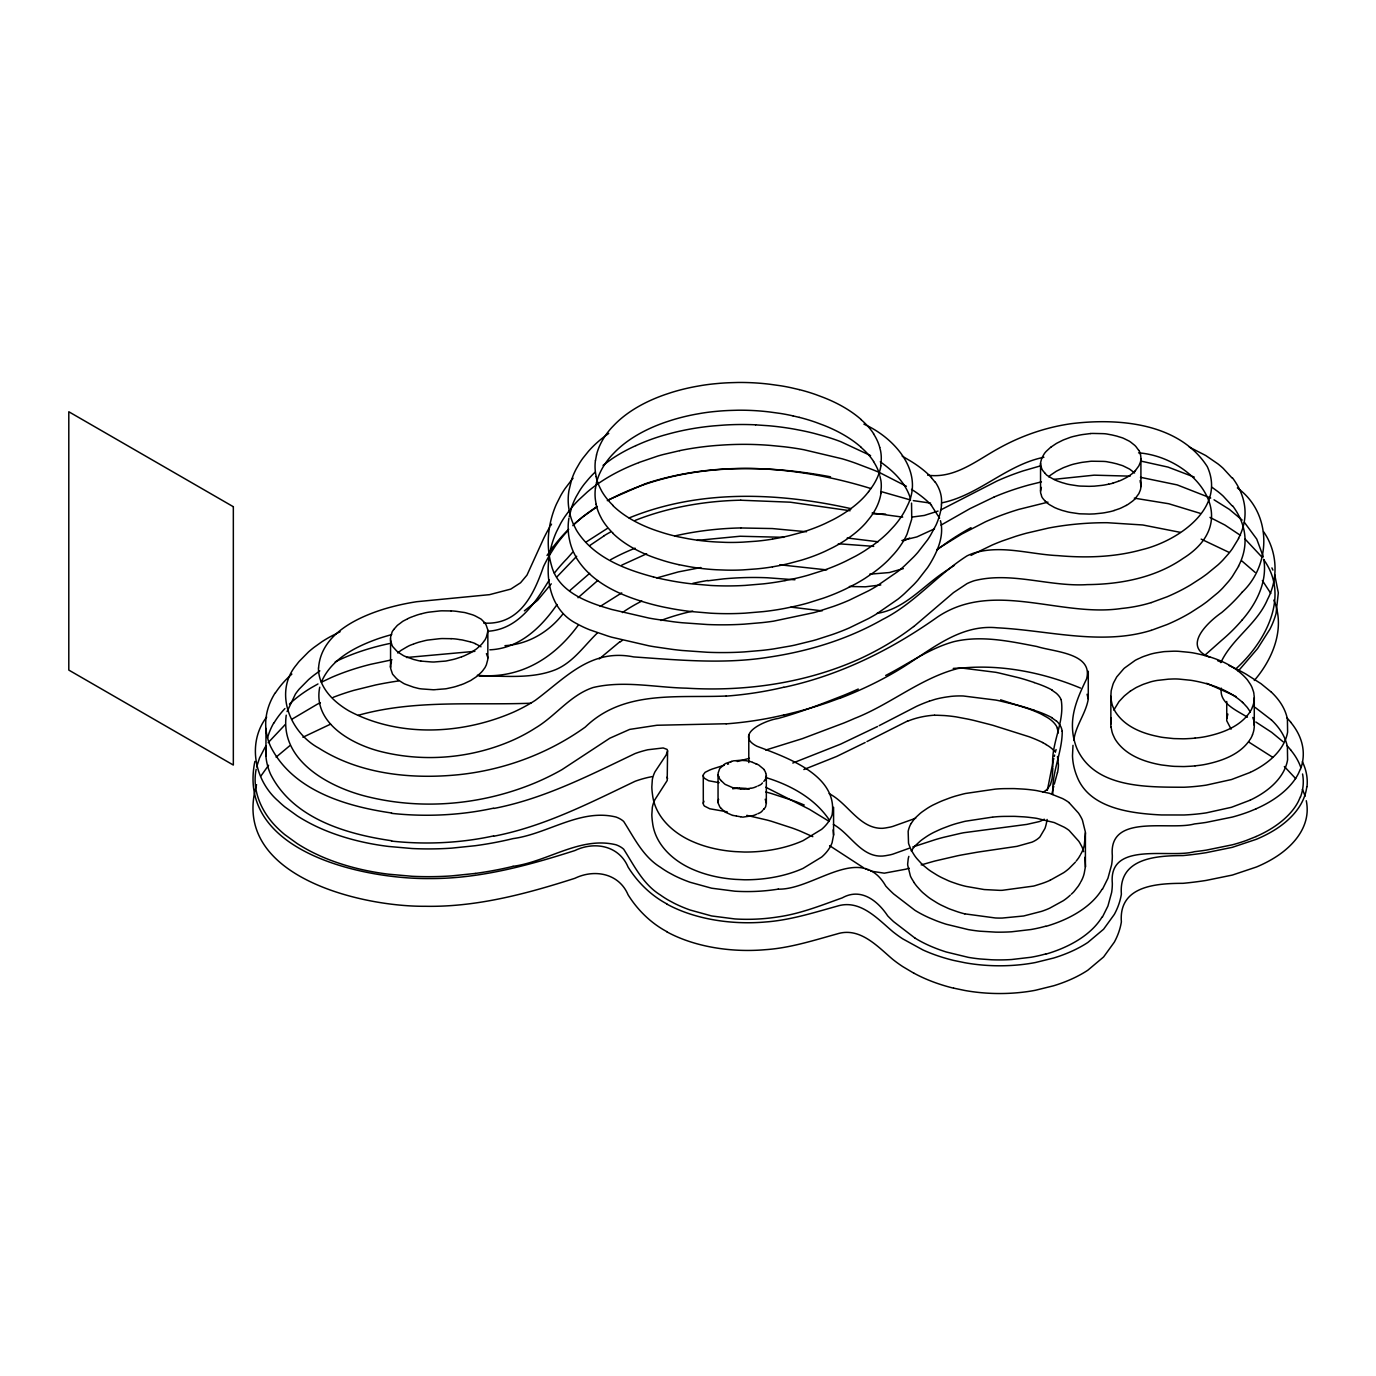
<?xml version="1.0" encoding="UTF-8"?>
<svg xmlns="http://www.w3.org/2000/svg" width="1376" height="1376" viewBox="0 0 1376 1376"><rect width="100%" height="100%" fill="white"/><g stroke="black" fill="none" stroke-linecap="round" stroke-linejoin="round"><path stroke-width="1.5" d="M1226.738 701.485L1226.738 720.766L1231.107 729.142M1052.881 766.793C1050.473 743.762 1065.127 722.142 1061.154 699.662M1052.881 794.537C1051.316 772.762 1062.289 752.569 1062.238 731.206M1052.829 768.083L1052.244 777.079A129.568 74.803 0 0 1 1052.004 779.005L1050.421 784.733L1046.981 789.446A24.252 14.001 0 0 1 1042.716 792.335M318.578 667.979C320.866 634.852 355.834 617.876 383.715 609.155A160.94 92.914 0 0 1 416.687 601.708L489.546 594.656L510.771 589.1L520.558 582.77L526.991 575.116L543.52 538.79A377.23 217.786 0 0 1 549.574 527.369M718.152 800.987L718.134 801.434A14.173 8.187 0 0 1 718.117 801.761L718.1 801.864A8.514 4.919 0 0 0 718.22 803.309L719.562 806.319A10.87 6.278 0 0 0 720.766 808.056M390.543 638.516L390.629 637.243A25.49 14.723 0 0 1 391.059 635.368L392.177 631.842A22.893 13.21 0 0 1 393.777 629.503M390.543 666.259L390.595 665.416A25.542 14.74 0 0 1 390.836 663.731L391.472 661.873M1080.728 882.016L1081.364 880.864A79.67 45.993 0 0 0 1084.288 872.969L1085.44 866.536L1084.959 857.265M885.68 675.478C908.28 663.989 929.178 648.406 953.912 641.646C981.449 635.093 1009.743 641.285 1036.936 646.514C1053.81 651.949 1093.593 653.032 1086.558 678.987C1079.128 694.312 1071.663 710.584 1072.489 728.042A172.189 99.416 0 0 0 1076.978 748.682C1094.986 788.328 1146.965 787.072 1184.031 787.244A127.676 73.719 0 0 0 1206.253 785.128L1231.503 779.538L1250.302 772.383M1088.278 671.247L1088.278 698.991C1085.939 713.404 1075.705 725.427 1073.83 740.15M858.263 689.049L854.685 690.649A342.882 197.955 0 0 1 843.78 695.293C822.126 703.755 800.436 712.321 777.99 718.496C766.226 720.044 733.253 734.062 756.869 746.222C786.212 757.299 838.517 775.084 832.084 815.005A71.346 41.194 0 0 1 821.661 829.315L803.085 840.633A93.792 54.146 0 0 1 744.313 852.036L735.317 851.624A87.101 50.293 0 0 1 701.399 844.984A85.776 49.519 0 0 1 693.9 842.112C673.948 833.856 655.079 817.241 652.516 794.692A208.825 120.572 0 0 1 651.828 787.089L652.327 779.642A79.877 46.113 0 0 1 654.959 771.833L666.122 755.046L667.584 750.866L667.085 749.404L663.163 747.959L647.872 749.748A77.056 44.479 0 0 0 635.127 753.532C589.547 775.29 543.898 798.854 493.812 808.469M833.581 807.282L833.581 835.026L832.084 842.748A71.346 41.194 0 0 1 821.661 857.059L803.085 868.376A93.792 54.146 0 0 1 744.313 879.78L735.317 879.367A87.101 50.293 0 0 1 705.338 873.984A85.776 49.519 0 0 1 693.9 869.856C673.948 861.6 655.079 844.984 652.516 822.435A208.825 120.572 0 0 1 651.828 814.85L652.327 807.385A79.877 46.113 0 0 1 654.959 799.576L667.205 780.519L667.584 750.866M727.216 811.823L709.792 808.778L704.443 806.061A11.472 6.622 0 0 1 703.308 803.962L703.274 774.774L705.097 772.332L709.672 770.044A74.08 42.776 0 0 1 712.716 768.874L724.309 765.194M703.222 803.24L703.893 801.21M941.562 504.906L941.115 508.329A182.148 105.161 0 0 1 935.955 525.202L930.64 535.023A202.341 116.822 0 0 1 927.579 539.856L917.861 552.378A186.121 107.448 0 0 1 913.698 556.919L904.582 565.76A189.028 109.134 0 0 1 897.926 571.436L876.03 586.554A201.756 116.496 0 0 1 868.634 590.768L849.336 600.16A191.402 110.51 0 0 1 833.374 606.438L817.86 611.494A134.384 77.589 0 0 1 813.87 612.647L773.484 621.178A164.518 94.978 0 0 1 761.891 622.64L744.261 624.154A197.404 113.967 0 0 1 724.997 624.824L719.046 624.824A205.781 118.8 0 0 1 707.178 624.515L682.135 622.743A189.183 109.22 0 0 1 673.38 621.763L654.666 619.062A205.334 118.542 0 0 1 648.973 618.082L611.787 609.482A123.272 71.174 0 0 1 607.831 608.295C585.006 601.587 557.744 590.837 551.398 565.158C546.169 547.012 547.665 527.386 554.132 509.756A192.571 111.181 0 0 1 556.523 503.926L560.668 495.687A190.714 110.114 0 0 1 565.192 488.428L571.745 479.794A178.777 103.217 0 0 1 573.052 478.246M1072.988 745.345L1072.489 755.785A172.189 99.416 0 0 0 1076.978 776.425C1087.762 804.564 1121.285 811.616 1148.031 814.042A171.329 98.917 0 0 0 1161.516 814.953L1184.031 814.988A127.676 73.719 0 0 0 1206.253 812.872L1231.503 807.282L1250.302 800.127M880.692 465.862L881.225 460.117A113.124 65.308 0 0 0 880.52 450.554L879.677 447.389M880.692 493.606L881.225 487.861A110.906 64.018 0 0 0 880.967 480.843L879.986 476.406M595.464 460.633L596.53 454.923M595.464 488.377L596.53 482.666M1047.36 790.323L1053.087 761.255M1140.67 460.874L1140.807 459.997A35.312 20.382 0 0 0 1140.842 456.97L1140.652 455.886M256.177 769.236C251.584 791.389 262.403 813.801 278.313 828.816A154.06 88.941 0 0 0 284.78 834.613L297.182 843.574A178.914 103.286 0 0 0 314.278 853.189L320.453 856.078A170.538 98.453 0 0 0 388.514 874.19L412.095 876.288A197.301 113.898 0 0 0 451.792 875.876L475.27 873.45M286.242 715.193C279.775 761.633 331.117 788.276 369.301 797.117C424.41 810.309 483.63 804.444 535.763 782.6A242.589 140.06 0 0 0 562.044 769.597L609.826 738.207L629.709 729.4L656.971 725.255L726.132 723.759M1047.136 819.46L1046.465 822.917A128.381 74.115 0 0 1 1044.969 828.421L1039.946 836.935A28.913 16.701 0 0 1 1032.103 842.112L1016.984 846.343L979.574 851.847A143.775 83.007 0 0 0 976.083 852.415L962.237 854.857A148.419 85.69 0 0 0 957.662 855.752L935.267 860.929A113.933 65.773 0 0 0 931.982 861.823L921.18 864.919M1226.738 718.564L1227.874 714.075M569.234 516.774L571.539 507.727A169.024 97.576 0 0 1 576.217 496.633L579.571 490.854A151.068 87.221 0 0 1 584.542 483.784L588.567 478.986A165.275 95.426 0 0 1 594.948 472.312M319.731 687.209C312.386 723.656 353.512 745.328 383.25 752.139C426.491 762.424 473.224 757.918 513.781 739.772A173.238 100.018 0 0 0 535.298 728.093C555.646 716.07 570.163 695.069 593.142 687.518C623.861 680.226 655.509 687.536 686.555 688.172C744.932 691.698 804.616 683.339 858.297 659.517A302.789 174.821 0 0 0 913.63 626.51M1220.839 662.63C1231.778 638.774 1257.165 624.119 1267.554 599.351C1278.717 578.178 1277.392 551.329 1263.546 531.669M1221.355 688.189C1218.74 703.308 1237.007 710.48 1247.378 717.206M1051.883 793.832L1053.087 788.998M1054.291 756.422L1054.635 755.046M1054.291 784.165L1057.456 772.469M1053.775 758.503L1053.431 759.879M1053.775 786.246L1053.431 787.622M256.658 766.948L259.548 757.918L265.258 746.927M1041.391 487.431L1040.91 489.151A25.215 14.551 0 0 0 1040.72 493.262L1041.34 494.964M1055.323 752.294L1056.08 749.542M451.087 610.91A31.201 18.008 0 0 1 457.21 611.443L460.736 611.993A44.118 25.473 0 0 0 462.164 612.182L464.297 612.475A9.89 5.71 0 0 1 465.329 612.698L465.982 612.87A39.577 22.859 0 0 1 466.963 613.163L472.174 614.694A20.262 11.696 0 0 1 475.958 616.31L480.74 618.908A10.475 6.037 0 0 1 481.394 619.406L482.856 620.868A41.005 23.684 0 0 0 484.369 622.313L486.158 625.031A30.169 17.424 0 0 0 486.502 626.08L487.775 629.795A24.493 14.138 0 0 1 487.534 632.53L486.571 636.28A37.186 21.466 0 0 0 486.364 637.105L485.126 639.737A43.791 25.284 0 0 0 484.369 640.7L482.942 642.644A35.277 20.365 0 0 1 480.413 645.447L476.853 648.629A21.964 12.676 0 0 1 475.219 649.764L470.884 652.62A11.971 6.914 0 0 1 470.093 653.067L469.818 653.204A36.619 21.139 0 0 1 468.958 653.583L464.434 655.733A22.394 12.934 0 0 1 462.009 656.679L461.7 656.782M287.085 711.581L295.41 694.089A130.359 75.267 0 0 1 299.211 689.101L308.551 679.641A163.933 94.652 0 0 1 313.969 675.169L319.817 670.886M254.887 761.444C236.156 851.882 363.384 879.212 429.278 878.559C479.192 878.886 527.748 865.607 574.91 850.54C594.638 841.011 619.028 845.621 628.075 867.052C637.638 882.343 650.882 895.346 666.827 903.877M718.736 776.632L718.306 775.668A9.202 5.315 0 0 1 718.014 774.688L718.083 774.241A15.463 8.927 0 0 0 718.134 773.69L718.134 773.467A9.89 5.71 0 0 1 718.324 772.469L719.218 769.975A19.333 11.163 0 0 0 719.407 769.425L719.424 769.304A11.524 6.656 0 0 1 719.562 768.874A3.87 2.236 0 0 1 719.803 768.462L723.432 765.194A23.461 13.554 0 0 0 723.845 764.815L723.948 764.712A8.273 4.782 0 0 1 726.236 763.25L731.722 761.41A9.34 5.384 0 0 1 733.752 760.808L734.922 760.756A18.284 10.561 0 0 0 735.696 760.687L735.885 760.67M718.65 799.353L718.375 800.11A10.784 6.226 0 0 0 718.134 800.987M1252.504 707.006L1253.261 704.701A58.772 33.936 0 0 0 1254 701.382L1254.276 698.372A37.255 21.5 0 0 0 1254.258 697.047L1254.035 695.035M1252.504 734.75L1253.261 732.445A58.772 33.936 0 0 0 1254 729.125L1254.19 727.457A50.155 28.948 0 0 0 1254.293 725.118L1253.794 720.766A29.842 17.234 0 0 0 1253.588 719.768L1252.831 717.481M256.555 784.681C229.792 875.463 359.772 906.836 425.304 906.285C476.56 907.248 526.509 893.798 574.91 878.284C594.638 868.755 619.028 873.364 628.075 894.796C637.638 910.086 650.882 923.09 666.827 931.621M1300.389 769.081L1298.428 773.518A113.331 65.429 0 0 1 1292.924 782.136A120.486 69.557 0 0 1 1256.116 808.778M1300.389 796.824L1298.428 801.279A113.331 65.429 0 0 1 1292.924 809.879A120.486 69.557 0 0 1 1256.116 836.522M1113.803 710.102L1119.015 701.571L1123.986 696.29A33.712 19.47 0 0 1 1124.932 695.448L1129.318 691.904A29.36 16.959 0 0 1 1130.401 691.113M1238.675 538.412L1232.38 548.697A201.945 116.599 0 0 1 1228.579 553.685L1222.851 560.152A168.388 97.214 0 0 1 1218.035 564.848L1207.182 573.775A250.071 144.377 0 0 1 1201.282 578.023L1190.79 584.8A186.586 107.724 0 0 1 1167.158 596.771L1151.23 602.619M1238.675 566.155L1232.38 576.441A201.945 116.599 0 0 1 1228.579 581.429L1222.851 587.896A168.388 97.214 0 0 1 1218.035 592.592L1207.182 601.518A250.071 144.377 0 0 1 1201.282 605.767L1190.79 612.544A186.586 107.724 0 0 1 1167.158 624.515L1151.23 630.363M1080.728 854.272L1081.364 853.12A79.67 45.993 0 0 0 1084.288 845.225L1085.423 833.134A41.383 23.891 0 0 0 1085.337 831.93L1082.482 820.354A38.855 22.429 0 0 0 1082 819.167L1081.622 818.393A88.442 51.067 0 0 0 1081.02 817.241L1079.919 815.314A87.582 50.568 0 0 0 1078.457 813.044L1069.1 802.707M1080.298 855.029L1078.973 857.334A47.162 27.228 0 0 1 1078.216 858.469L1076.238 861.049M1080.298 882.79L1078.973 885.078A48.315 27.898 0 0 1 1077.941 886.591L1074.174 891.373A38.855 22.429 0 0 1 1073.194 892.439L1071.371 894.159M1102.434 889.309L1107.938 878.266L1111.619 864.782A165.24 95.408 0 0 0 1112.324 855.494C1108.471 812.941 1169.548 830.915 1194.471 823.932A190.008 109.702 0 0 0 1206.098 822.418L1232.328 817.069A129.74 74.906 0 0 0 1249.683 811.462L1256.15 808.796M1102.434 917.052L1107.938 906.01L1111.619 892.525A165.24 95.408 0 0 0 1112.324 883.237C1108.402 840.702 1169.703 858.641 1194.471 851.675A190.008 109.702 0 0 0 1206.098 850.162L1232.328 844.812A130.548 75.37 0 0 0 1246.329 840.461L1256.15 836.539M911.084 823.553L914.232 819.064A33.437 19.298 0 0 1 915.195 817.998L920.028 813.543A53.767 31.046 0 0 1 922.522 811.599L926.564 808.813A71.26 41.142 0 0 1 932.945 805.063L938.346 802.518A79.688 46.01 0 0 1 942.835 800.574L949.853 797.925A75.181 43.396 0 0 1 955.959 795.947L961.652 794.416A82.921 47.885 0 0 1 963.578 793.918A48.573 28.036 0 0 1 965.522 793.47L995.295 789.119A72.945 42.123 0 0 1 1004.342 788.637L1012.753 788.586A46.113 26.626 0 0 1 1014.852 788.62L1022.506 789.033A74.768 43.172 0 0 1 1028.732 789.549L1032.155 789.962A74.08 42.776 0 0 1 1034.202 790.22L1034.89 790.323A40.403 23.323 0 0 1 1036.902 790.65L1049.355 793.281L1062.513 798.544A52.15 30.117 0 0 1 1069.186 802.672M550.555 525.752L551.535 524.136M261.01 775.875L268.595 765.245M266.669 717.051C246.889 742.799 254.594 780.639 278.313 801.073A154.06 88.941 0 0 0 284.78 806.869L297.182 815.83A177.745 102.615 0 0 0 317.34 826.924L320.453 828.335A170.538 98.453 0 0 0 388.514 846.446L412.095 848.528A197.301 113.898 0 0 0 451.792 848.132L475.27 845.707A233.404 134.745 0 0 0 513.059 838.603C547.854 833.89 580.38 808.28 616.052 817.052A24.2 13.966 0 0 1 623.689 821.455C634.216 837.846 642.97 856.491 660.394 867.241A111.129 64.156 0 0 0 668.358 872.384L674.171 875.514A119.454 68.955 0 0 0 690.184 882.291L711.633 888.208L734.87 891.201A116.41 67.2 0 0 0 778.231 889.137M912.047 849.783L914.232 846.808A33.437 19.298 0 0 1 915.195 845.741L920.424 840.96A62.78 36.24 0 0 1 923.399 838.724L926.564 836.556A72.154 41.658 0 0 1 933.994 832.291L938.346 830.261A79.688 46.01 0 0 1 942.835 828.318L949.853 825.669A75.938 43.843 0 0 1 956.578 823.519L963.578 821.661A48.573 28.036 0 0 1 965.522 821.214L992.526 817.103M547.012 555.457L553.066 547.063M1249.821 739.875L1250.251 739.256A49.725 28.707 0 0 0 1252.487 734.75M1249.391 740.494C1239.742 754.358 1222.748 760.636 1206.838 764.076A51.72 29.859 0 0 1 1199.064 765.383L1195.073 765.847M549.368 579.829C535.058 603.084 518.03 629.572 487.586 631.274M268.165 742.662L285.262 724.55M569.251 510.651L565.192 516.172A190.714 110.114 0 0 0 560.668 523.43L556.523 531.669A192.571 111.181 0 0 0 554.132 537.5C543.021 566.826 545.653 608.588 577.301 623.947A94.462 54.541 0 0 0 589.96 629.898L607.831 636.039A123.272 71.174 0 0 0 611.787 637.226L648.973 645.826A205.334 118.542 0 0 0 654.666 646.806L671.935 649.317A192.795 111.301 0 0 0 682.135 650.487L707.178 652.258A205.781 118.8 0 0 0 719.046 652.568L724.997 652.568A197.404 113.967 0 0 0 744.261 651.914L761.891 650.401A164.518 94.978 0 0 0 773.501 648.939L790.581 645.98A128.914 74.424 0 0 0 794.76 645.12L812.528 640.752A135.02 77.95 0 0 0 816.536 639.634L832.102 634.611A192.674 111.232 0 0 0 849.336 627.903L868.634 618.512A201.756 116.496 0 0 0 876.03 614.298L897.926 599.179A189.028 109.134 0 0 0 904.582 593.503L913.698 584.662A186.121 107.448 0 0 0 917.861 580.122L927.579 567.6A202.341 116.822 0 0 0 930.64 562.767C937.985 550.331 944.314 535.298 940.462 520.696M1075.378 862.167L1069.118 868.462A68.972 39.818 0 0 1 1063.7 872.676L1050.163 880.244M551.26 583.837L537.603 600.314L524.376 610.858M868.686 491.628L865.814 495.085A140.765 81.27 0 0 1 850.282 509.034L845.328 512.474A146.406 84.538 0 0 1 832.91 519.75L825.308 523.465A144.532 83.437 0 0 1 801.228 532.495L789.17 535.711A146.596 84.641 0 0 1 778.816 537.964L772.486 539.1M1254.293 680.484C1272.938 658.966 1285.631 627.955 1273.849 600.091M570.49 509.086L571.745 507.538A180.136 104.008 0 0 1 578.711 499.952L587.363 491.954A185.175 106.915 0 0 1 638.791 462.628M1242.167 592.213C1271.94 563.988 1271.613 512.491 1237.351 487.912M1242.167 619.957C1256.443 603.531 1267.502 581.824 1263.787 559.499M557.039 604.511C541.284 627.404 519.337 648.56 489.839 649.816M557.039 576.768L576.699 556.265M393.742 629.486L397.045 625.719A12.608 7.276 0 0 1 397.836 625.014L398.06 624.842A36.481 21.07 0 0 1 398.73 624.36L400.33 623.19A51.428 29.687 0 0 0 400.966 622.692L402.514 621.505A11.283 6.519 0 0 1 403.254 621.04L407.072 619.08M763.766 781.43L764.832 780.261M763.766 809.174L764.66 808.194A10.079 5.814 0 0 0 765.727 806.319L766.019 804.65A18.49 10.681 0 0 1 766.157 804.1A13.347 7.706 0 0 0 766.294 803.67L766.312 803.55A3.732 2.15 0 0 0 766.329 803.223L766.329 775.6M1238.211 671.127L1257.595 648.543L1269.945 629.142A217.924 125.818 0 0 0 1276.051 613.455L1278.321 592.85L1274.692 574.6M764.11 808.778L763.061 809.965M1118.344 481.325A28.225 16.306 0 0 0 1122.3 479.656L1125.706 477.936A28.586 16.495 0 0 0 1129.335 475.752L1131.674 474.032A31.356 18.094 0 0 0 1134.994 471.142L1135.475 470.558M1126.308 505.422A27.795 16.048 0 0 0 1129.318 503.478L1132.138 501.449A29.085 16.787 0 0 0 1134.959 498.869L1135.475 498.301M1135.131 470.936L1138.95 465.759A46.543 26.884 0 0 1 1139.345 464.692L1139.982 463.213A28.999 16.736 0 0 0 1140.704 460.874M1135.131 498.68L1138.95 493.502A46.543 26.884 0 0 1 1139.345 492.453L1140.24 490.338A26.866 15.514 0 0 0 1140.67 488.618L1140.807 487.74A35.312 20.382 0 0 0 1140.842 484.713L1140.652 483.63M762.459 782.927L761.84 783.615A21.345 12.332 0 0 0 761.496 784.01A12.831 7.413 0 0 1 761.238 784.303L759.913 785.077A16.426 9.477 0 0 0 758.812 785.541L757.901 785.937M762.356 810.756L761.84 811.358A21.345 12.332 0 0 0 761.496 811.754L759.913 812.82A15.188 8.772 0 0 0 758.812 813.285L757.901 813.68M562.973 613.902C548.921 632.014 528.126 644.312 504.975 645.671M1235.717 668.977C1265.163 642.472 1290.533 596.41 1263.546 559.43M1204.568 655.509L1221.768 640.236A287.102 165.756 0 0 0 1242.167 619.957M578.023 625.478C553.874 658.519 519.681 679.383 477.352 675.289M597.184 633.166C584.078 645.894 573.328 662.011 556.007 669.51C531.669 679.4 504.665 675.668 479.072 675.994M569.681 590.7L589.65 573.345M578.023 597.734L597.752 580.5M1048.718 476.818L1049.303 476.251A38.304 22.119 0 0 1 1049.905 475.7L1050.112 475.511A14.242 8.222 0 0 1 1050.765 474.995L1054.945 472.174A41.865 24.166 0 0 1 1055.667 471.676L1055.908 471.504A14.19 8.187 0 0 1 1056.699 471.039L1061.808 468.476A28.604 16.512 0 0 1 1062.96 467.909A16.684 9.632 0 0 1 1063.854 467.513L1069.255 465.518A29.704 17.148 0 0 1 1074.587 463.918L1079.18 462.921A30.805 17.785 0 0 1 1082.757 462.267L1088.657 461.545A39.25 22.652 0 0 1 1089.775 461.39L1090.497 461.304A11.937 6.897 0 0 1 1091.615 461.218L1102.159 461.373A23.237 13.416 0 0 1 1106.27 461.614L1110.57 462.456A53.217 30.719 0 0 0 1111.653 462.628L1116.865 463.867A50.585 29.206 0 0 0 1119.17 464.606L1122.18 465.518A11.713 6.76 0 0 1 1123.108 465.879L1129.128 468.855A12.866 7.43 0 0 1 1129.902 469.319L1133.721 472.295A26.935 15.549 0 0 1 1134.615 472.983M572.812 525.649L575.908 522.725A196.82 113.64 0 0 1 582.512 517.066L596.393 507.211M276.112 757.144L289.665 745.809M599.214 658.932L619.613 641.938M568.907 518.288A169.695 97.971 0 0 0 569.458 539.581L569.956 541.852A156.228 90.197 0 0 0 573.242 551.57L567.118 558.553A307.519 177.556 0 0 0 554.339 573.156M1070.253 895.191L1069.118 896.206A70.52 40.712 0 0 1 1063.252 900.73L1049.613 908.229A66.925 38.631 0 0 1 1041.494 911.376L1023.641 915.986L1002.296 918.05A53.991 31.166 0 0 1 995.312 917.964L964.834 913.853M653.48 576.957C625.186 569.458 594.931 557.83 577.937 532.546A96.888 55.934 0 0 1 576.166 529.674L573.603 524.548L582.461 517.066A229.396 132.44 0 0 1 595.378 507.71L597.322 506.42M397.63 652.929L400.33 650.934A51.428 29.687 0 0 0 400.966 650.435L407.072 646.823M913.767 626.562L953.499 592.609L967.036 583.613A48.487 27.984 0 0 1 974.277 580.706C1011.584 571.281 1049.544 587.019 1087.367 584.611C1120.666 584.318 1155.169 577.731 1182.999 558.484C1245.28 519.664 1194.265 457.176 1138.571 452.842M936.678 549.97L946.619 542.78A303.46 175.199 0 0 1 971.043 527.662M589.65 545.601L604.322 535.694M586.279 541.92L607.349 528.436M608.725 433.406L605.44 435.796A165.275 95.426 0 0 0 588.515 451.225L582.942 458.139A144.738 83.558 0 0 0 579.588 463.11L576.234 468.889A169.024 97.576 0 0 0 571.539 479.983L568.959 490.544A169.695 97.971 0 0 0 569.458 511.838L569.956 514.108A156.228 90.197 0 0 0 573.242 523.826L573.603 524.548M600.194 606.42L621.711 592.901M292.314 718.994L317.271 704.237A190.559 110.028 0 0 1 320.367 702.792M1051.247 446.908L1051.006 447.08A14.534 8.394 0 0 0 1050.112 447.768L1046.706 450.915A26.505 15.308 0 0 0 1044.109 454.028L1042.561 456.712A27.142 15.669 0 0 0 1041.58 458.81L1040.91 461.39A25.215 14.551 0 0 0 1040.72 465.518L1041.34 467.221M1130.401 691.113L1135.527 687.931A28.156 16.254 0 0 1 1136.8 687.243L1142.269 684.749A33.454 19.316 0 0 1 1144.178 684.01L1150.714 681.842A41.899 24.2 0 0 1 1157.199 680.432L1168.534 679.159A67.613 39.027 0 0 0 1170.288 679.09L1173.178 678.97A31.872 18.404 0 0 1 1179.524 679.142L1190.378 680.243A32.25 18.628 0 0 1 1192.614 680.57C1210.553 683.752 1228.682 689.961 1242.459 702.293M937.28 549.179L961.686 534.094L985.388 521.831A216.135 124.786 0 0 1 1018.773 509.395L1047.962 502.154M941.029 525.116L969.942 508.656L994.194 496.977M302.926 737.244L330.584 724.137M317.976 683.958L311.509 687.604A164.036 94.703 0 0 0 289.459 704.048M607.538 500.262L645.155 483.802A159.754 92.226 0 0 1 652.895 481.325C724.051 460.152 800.746 466.86 870.922 488.549M607.349 500.692C675.22 464.176 756.318 462.732 830.536 476.818M407.606 618.787L408.689 618.22A24.768 14.293 0 0 1 411.338 617.102L412.886 616.534M407.606 646.531L407.881 646.393A23.031 13.296 0 0 1 410.702 645.069L412.886 644.278M934.51 528.814L916.88 536.915L901.865 540.527M866.932 741.578L907.73 720.921M865.16 742.524L836.608 756.473L803.842 769.528M621.711 565.158L646.651 553.788M879.178 725.634L916.571 706.335A126.764 73.186 0 0 1 929.333 701.158M877.527 726.494L840.616 744.141L792.8 763.044M1126.273 505.405L1122.283 507.4A26.78 15.463 0 0 1 1119.307 508.724L1114.113 510.496M335.262 661.839L340.096 659.5A177.246 102.34 0 0 1 389.305 643.59M340.096 631.756L330.601 636.538A140.163 80.926 0 0 0 321.881 641.766L313.969 647.425A163.933 94.652 0 0 0 308.551 651.897L299.211 661.357A130.359 75.267 0 0 0 296.614 664.66C273.325 692.025 289.975 732.565 318.854 748.148C360.048 774.292 411.166 779.452 458.793 774.688C504.115 769.941 548.233 753.635 585.299 727.061C623.758 689.668 677.508 698.165 726.132 696.015M909.656 538.102L903.344 540.871M1139.053 658.45L1136.37 659.723A28.414 16.409 0 0 0 1135.114 660.411L1124.605 667.979A33.557 19.367 0 0 0 1123.693 668.822L1116.727 676.923L1113.648 682.668A44.479 25.68 0 0 0 1112.788 684.956L1111.309 690.253A30.926 17.854 0 0 0 1111.154 691.251L1110.879 695.929A47.248 27.279 0 0 0 1111 699.283M1139.964 658.038L1140.876 657.625A58.532 33.798 0 0 1 1142.269 657.006A33.454 19.316 0 0 1 1144.178 656.266L1150.198 654.254A40.988 23.667 0 0 1 1157.199 652.688L1163.356 651.725A20.468 11.816 0 0 1 1165.059 651.57L1173.178 651.209A31.132 17.974 0 0 1 1178.957 651.347L1187.54 652.172A47.472 27.417 0 0 1 1192.631 652.809C1212.514 656.472 1233.24 663.593 1246.897 679.262A31.923 18.438 0 0 1 1247.619 680.174L1250.13 683.906A54.748 31.614 0 0 1 1252.143 687.759L1253.502 691.698A29.687 17.131 0 0 1 1253.742 692.696L1253.932 694.02M635.867 445.635L641.113 443.33A158.618 91.573 0 0 1 663.542 435.332L669.51 433.698A166.737 96.268 0 0 1 713.525 425.889L723.982 425.081A163.882 94.617 0 0 1 755.613 424.823M940.599 509.997L997.032 480.998A215.998 124.7 0 0 1 1023.159 470.884L1040.05 466M756.662 786.47L755.596 786.934A14.31 8.256 0 0 0 754.512 787.416L752.328 788.052A15.411 8.892 0 0 0 751.004 788.207M756.662 814.214L755.441 814.747A15.463 8.927 0 0 0 754.375 815.228L752.139 815.813A14.19 8.187 0 0 0 751.004 815.968M629.09 517.961C699.421 489.134 778.403 492.35 851.348 508.742M938.036 511.081L924.294 515.45L912.168 517.049M638.722 462.577L657.883 456.024A118.439 68.37 0 0 1 663.232 454.527L679.744 450.657M839.566 698.268L828.937 702.156A310.58 179.31 0 0 1 795.431 712.218L783.856 715.09M413.505 616.31L415.655 615.519A35.26 20.365 0 0 1 420.144 614.109L420.815 613.954M413.505 644.054L415.655 643.263A35.26 20.365 0 0 1 420.144 641.852L420.815 641.698M903.344 568.615L889.292 572.554L869.718 574.188M731.568 761.461L730.587 761.822M909.054 848.321L892.972 854.1A30.461 17.578 0 0 1 889.945 854.892L885.714 855.666A41.194 23.788 0 0 1 882.429 856.061C861.015 857.231 850.368 833.787 833.374 824.43M912.838 846.962L935.164 839.687A140.576 81.15 0 0 1 943.179 837.434L960.74 833.323A96.028 55.453 0 0 1 963.888 832.704L1026.857 824.396L1039.19 821.61A24.252 14.001 0 0 0 1044.298 819.202M929.35 701.175L935.198 699.318A65.068 37.565 0 0 1 946.705 696.978L951.04 696.376A51.308 29.618 0 0 1 963.252 695.981L995.794 700.074A89.062 51.428 0 0 1 998.942 700.711L1018.481 705.441A132.44 76.471 0 0 1 1025.481 707.419L1034.253 710.24M458.552 685.592L461.39 684.629M457.916 685.816L457.296 686.022A32.284 18.645 0 0 1 452.704 687.312L447.922 688.361A31.648 18.266 0 0 1 446.89 688.585L446.202 688.722A10.802 6.226 0 0 1 445.136 688.86L442.969 689.032A41.624 24.028 0 0 0 441.868 689.101L437.534 689.462A42.45 24.51 0 0 0 436.45 689.548M915.711 818.238L892.972 826.357A30.461 17.578 0 0 1 889.945 827.148L885.714 827.922A41.194 23.788 0 0 1 882.429 828.318C859.45 828.834 848.098 803.326 829.195 793.66M461.7 684.526L463.265 683.975A21.861 12.625 0 0 0 465.277 683.081L470.368 680.673A11.971 6.914 0 0 0 471.142 680.226L471.383 680.071A36.533 21.087 0 0 0 472.088 679.572L475.958 677.044A22.566 13.02 0 0 0 477.644 675.668L480.379 673.174A35.277 20.365 0 0 0 482.959 670.387L484.369 668.444A43.791 25.284 0 0 1 484.971 667.67L486.364 664.849A37.186 21.466 0 0 1 486.571 664.023L487.586 660.274A45.374 26.196 0 0 0 487.758 659.431L487.861 658.382A11.868 6.863 0 0 0 487.775 657.539L487.74 657.332A28.827 16.65 0 0 0 487.482 656.507L486.416 653.617M765.71 750.058L802.38 738.637L843.78 723.036A342.882 197.955 0 0 0 854.685 718.392C890.444 704.409 920.613 678.11 958.04 668.461C999.286 663.679 1042.509 672.21 1080.556 688.103M461.39 656.885L457.296 658.278A32.284 18.645 0 0 1 452.704 659.568L446.202 660.979A10.802 6.226 0 0 1 445.136 661.116L442.969 661.288A41.624 24.028 0 0 0 441.868 661.357L437.534 661.718A42.45 24.51 0 0 0 436.45 661.804L434.266 661.994A10.681 6.175 0 0 1 433.182 662.011A26.935 15.549 0 0 1 430.636 661.89L424.479 661.392M1118.327 481.29L1112.823 483.182M656.834 577.937L678.282 571.917L700.883 567.531M727.543 764.248L728.609 763.921M1043.902 457.262C1006.561 464.744 978.99 495.154 942.147 502.773M749.387 758.331L737.295 761.496M1045.777 926.186L1042.165 927.149A100.568 58.067 0 0 1 1030.985 929.522L1011.532 931.793A114.174 65.91 0 0 1 995.639 932.137L979.832 931.191A103.389 59.684 0 0 1 968.257 929.591L946.31 924.259A129.052 74.51 0 0 1 936.127 920.699L929.677 918.016A120.004 69.282 0 0 1 914.937 910.31L893.626 893.918A215.12 124.201 0 0 1 885.783 886.075C860.482 842.043 814.128 890.031 778.231 889.154M1045.777 953.929L1042.165 954.892A100.568 58.067 0 0 1 1030.985 957.266L1011.532 959.536A113.795 65.704 0 0 1 991.666 959.777L979.832 958.934A103.389 59.684 0 0 1 968.257 957.335L946.31 952.003A129.052 74.51 0 0 1 936.127 948.442L932.859 947.135A120.624 69.643 0 0 1 914.937 938.054M421.486 613.782L423.825 613.18A26.884 15.514 0 0 1 429.002 612.148L439.408 610.978A19.384 11.197 0 0 1 441.954 610.824A26.952 15.566 0 0 1 443.416 610.841L451.087 610.944M421.486 641.526L423.825 640.924A26.901 15.532 0 0 1 427.575 640.098L438.686 638.808A24.372 14.07 0 0 1 442.315 638.55L451.087 638.688M358.396 715.245C414.623 699.455 473.344 705.389 530.861 703.222M513.059 866.33C547.854 861.651 580.362 836.023 616.052 844.795A24.2 13.966 0 0 1 623.689 849.216C634.216 865.59 642.97 884.235 660.394 895.002A111.129 64.156 0 0 0 668.358 900.128L674.171 903.258A119.454 68.955 0 0 0 690.184 910.035L711.633 915.952L734.87 918.944A116.41 67.2 0 0 0 778.231 916.88C800.419 913.75 821.3 905.339 842.284 897.857C860.946 887.4 877.664 900.747 887.692 915.866A213.899 123.496 0 0 0 893.626 921.662L914.937 938.054M783.856 687.346C839.566 675.427 891.27 649.833 937.52 616.998C993.266 579.537 1060.518 617.652 1121.578 608.467A97.025 56.02 0 0 0 1151.213 602.602M1041.46 481.875L1029.024 484.954A210.046 121.277 0 0 0 994.212 496.977M493.812 836.212C543.898 826.598 589.547 803.034 635.127 781.276A77.056 44.479 0 0 1 647.872 777.492L652.224 776.597M784.991 580.603L793.694 578.814A159.306 91.986 0 0 0 808.211 575.185L823.278 570.438A176.661 101.996 0 0 0 845.81 561.15L855.7 556.093A180.445 104.18 0 0 0 864.919 550.658L872.642 545.446A175.44 101.291 0 0 0 888.346 532.271L893.97 526.234A155.987 90.059 0 0 0 899.491 519.32L901.916 515.759A163.434 94.359 0 0 0 907.076 506.334C925.171 471.882 894.176 437.499 863.922 424.152M1108.643 484.197L1104.36 485.023A31.252 18.043 0 0 1 1101.058 485.47L1095.502 486.038A47.644 27.503 0 0 0 1094.384 486.158L1089.138 486.33A44.737 25.834 0 0 0 1088.02 486.296L1083.497 486.158A51.17 29.55 0 0 0 1082.362 486.141L1080.108 486.072A21.62 12.487 0 0 1 1077.15 485.745L1070.958 484.799A28.879 16.667 0 0 1 1066.348 483.853L1063.665 483.062A51.273 29.601 0 0 0 1062.289 482.701L1057.473 481.032A47.455 27.4 0 0 0 1054.721 479.88L1049.613 477.008A46.99 27.124 0 0 0 1048.374 476.199L1046.878 475.219A9.666 5.573 0 0 1 1046.259 474.668L1044.9 473.12M880.812 584.938L865.332 586.812L849.405 586.486M877.062 613.386C905.236 609.052 923.674 585.024 946.619 570.524A303.46 175.199 0 0 1 954.428 565.312M391.988 659.809L370.815 664.281A189.303 109.289 0 0 0 331.822 677.284L321.33 682.221C331.186 658.829 355.885 646.548 378.555 638.567A158.412 91.452 0 0 1 391.678 634.628M772.486 566.843L778.816 565.708A146.596 84.641 0 0 0 789.17 563.455L801.21 560.221A144.532 83.437 0 0 0 825.29 551.208L832.893 547.493A146.406 84.538 0 0 0 845.346 540.218L850.282 536.778A140.765 81.27 0 0 0 865.865 522.846L868.686 519.371A134.521 77.658 0 0 0 880.932 493.606M1054.257 479.312L1094.144 475.167L1130.143 476.148M697.047 540.39L740.116 536.244L783.752 537.328M750.453 788.293L745.396 788.998A15.239 8.806 0 0 0 744.278 789.17L740.752 789.05M708.055 580.775L723.638 578.866A189.389 109.34 0 0 1 767.275 577.765L794.915 579.778M406.505 657.504L474.875 651.33M749.524 816.174L745.396 816.742A16.564 9.563 0 0 0 744.089 816.948L743.35 817.069A2.425 1.393 0 0 1 742.593 817.086L742.042 817.017A12.264 7.086 0 0 1 741.475 816.931L740.924 816.828M483.716 623.087C519.423 625.323 533.699 594.793 543.52 566.534A383.594 221.467 0 0 1 549.574 555.113L554.648 547.08A260.408 150.345 0 0 1 568.443 530.087M1195.073 738.104L1199.064 737.656A53.784 31.046 0 0 0 1207.939 736.108C1224.055 732.496 1241.272 725.754 1250.457 711.186A49.966 28.844 0 0 0 1252.47 707.006M1090.497 433.56L1083.875 434.403A32.491 18.748 0 0 0 1079.18 435.177L1074.604 436.192A27.847 16.082 0 0 0 1070.184 437.396L1065.127 439.288A24.304 14.035 0 0 0 1062.65 440.286L1058.11 442.573A39.302 22.687 0 0 0 1057.25 443.003L1056.974 443.141A14.156 8.17 0 0 0 1056.166 443.605L1051.986 446.409A42.14 24.338 0 0 0 1051.247 446.908M736.074 760.653L737.588 760.532A22.24 12.848 0 0 0 738.344 760.446L738.551 760.429A9.615 5.556 0 0 1 740.254 760.309L743.694 760.532A19.832 11.455 0 0 0 744.468 760.584L744.657 760.584A8.548 4.936 0 0 1 746.188 760.704L747.082 760.911A22.945 13.244 0 0 0 747.994 761.1L749.266 761.324A11.06 6.381 0 0 1 752.328 762.235M435.728 689.617L434.266 689.737A10.681 6.175 0 0 1 433.182 689.754L422.673 688.998A23.272 13.433 0 0 1 418.751 688.516L415.088 687.57A43.241 24.974 0 0 0 413.729 687.243L406.006 684.474A39.474 22.79 0 0 1 405.094 684.113L404.802 683.992A13.261 7.654 0 0 1 403.684 683.459L399.246 680.656A23.117 13.347 0 0 1 396.064 678.093L392.882 674.532A9.924 5.728 0 0 1 392.487 673.948L390.939 669.39A29.773 17.2 0 0 1 390.492 666.259M739.308 788.104L738.344 788.19A22.24 12.848 0 0 1 737.588 788.276L735.696 788.431A18.284 10.561 0 0 1 734.922 788.5L734.732 788.517A12.831 7.396 0 0 0 733.976 788.568A8.927 5.16 0 0 0 732.72 788.826M993.214 817.052L996.671 816.742A69.866 40.334 0 0 1 1004.342 816.398L1013.441 816.346A46.027 26.574 0 0 1 1015.54 816.398L1023.899 816.862A69.935 40.386 0 0 1 1028.732 817.31L1034.89 818.066A40.403 23.323 0 0 1 1036.902 818.393L1054.274 822.573L1064.026 827.114A44.118 25.473 0 0 1 1069.118 830.45L1078.715 841.166A85.966 49.622 0 0 1 1079.919 843.058L1082 846.911A38.855 22.429 0 0 1 1082.499 848.098L1083.634 851.675M736.521 788.293L737.398 788.293M740.787 500.228L790.237 502.188L850.11 510.737M740.787 527.971L772.349 528.556L806.491 531.755M873.708 546.375L838.311 543.744M885.576 514.125L873.588 513.781M902.708 517.118L872.109 513.007M755.613 424.857L768.72 425.752A176.3 101.79 0 0 1 794.416 429.157L801.933 430.602A161.284 93.121 0 0 1 814.196 433.406L823.742 436.02A154.852 89.406 0 0 1 840.874 441.73L870.578 455.594M878.06 541.783L847.203 537.999M927.648 475.167C954.634 478.934 976.461 460.547 998.546 448.438C1021.13 435.814 1045.966 427.214 1071.594 423.636C1118.722 417.908 1179.249 422.879 1207.302 466.653C1226.446 508.638 1176.962 541.404 1141.684 549.746C1114.491 557.263 1085.888 558.088 1057.92 555.629C1030.142 554.39 1001.745 544.707 974.277 552.946A48.487 27.984 0 0 0 967.036 555.87C937.331 574.755 914.627 603.393 882.721 619.389C847.702 639.376 808.486 651.295 768.72 657.195C723.965 664.367 678.592 660.033 633.7 656.92C590.682 648.337 565.966 677.56 535.281 700.35A173.238 100.018 0 0 1 513.764 712.028C462.405 734.457 399.625 737.742 349.212 711.048A100.156 57.826 0 0 1 341.368 705.957A104.851 60.544 0 0 1 318.458 667.979M930.572 503.117L913.32 500.623M779.814 564.779L826.684 569.888M423.756 661.34L420.867 661.082M790.994 607.143L822.16 610.858M1134.323 498.146L1168.706 503.736L1200.319 513.368M1140.463 477.3L1177.202 484.902L1210.708 498.026M391.61 812.992C346.081 806.388 292.847 790.684 270.59 746.48A157.5 90.936 0 0 1 275.355 692.61M391.61 840.736C346.081 834.131 292.847 818.428 270.59 774.224A157.5 90.936 0 0 1 266.084 745.792M459.687 639.582L460.736 639.737A44.118 25.473 0 0 0 462.164 639.926L469.887 641.784M459.326 639.53L457.21 639.204A31.201 18.008 0 0 0 451.087 638.653M1141.633 461.252L1168.052 467.1L1194.248 477.094M719.166 782.686L708.692 780.742L704.443 778.317A11.472 6.622 0 0 1 703.308 776.219L703.222 775.479M736.521 816.054L740.563 816.776M737.072 788.396L740.563 789.033M736.16 788.242L734.87 788.001A18.782 10.853 0 0 0 733.941 787.846L733.752 787.812A13.485 7.774 0 0 1 733.202 787.726L733.012 787.691A3.784 2.184 0 0 1 732.324 787.502L726.975 785.163A19.419 11.214 0 0 0 726.356 784.888L726.201 784.836A11.214 6.484 0 0 1 725.427 784.492A5.831 3.371 0 0 1 724.481 783.821A19.058 11.008 0 0 1 724.068 783.443L721.007 780.484M736.16 815.985L734.87 815.744A18.782 10.853 0 0 0 733.941 815.59L733.012 815.435M749.266 789.067L747.994 788.844A22.945 13.244 0 0 1 747.082 788.654L746.893 788.603A7.981 4.61 0 0 0 745.431 788.345L744.468 788.328A19.832 11.455 0 0 1 743.694 788.276L741.217 788.121A8.944 5.16 0 0 0 739.308 788.087M746.807 815.349L766.948 820.027A168.87 97.507 0 0 1 771.3 821.231L792.318 828.077A163.245 94.256 0 0 1 800.368 831.156L812.803 836.677M679.004 564.693L688.43 566.534A139.561 80.565 0 0 0 716.604 569.767L725.427 570.094A126.988 73.324 0 0 0 743.126 569.888L756.284 568.924A131.236 75.766 0 0 0 772.486 566.86M793.109 415.913L799.25 417.375M953.654 988.14L964.868 990.479A117.304 67.734 0 0 0 1027.786 991.563A110.493 63.795 0 0 0 1035.406 990.273L1053.672 985.766A122.447 70.692 0 0 0 1076.6 976.685L1079.558 975.137A114.139 65.893 0 0 0 1087.848 970.2L1103.604 956.956L1114.319 942.147A169.403 97.799 0 0 0 1121.371 921.886C1118.585 885.766 1156.236 883.375 1182.982 883.323A227.728 131.477 0 0 0 1206.098 880.434L1232.346 875.067L1256.408 867.018A124.218 71.724 0 0 0 1279.542 854.444A118.508 68.422 0 0 0 1286.612 848.889A123.358 71.208 0 0 0 1306.89 814.472L1307.114 812.184A131.804 76.093 0 0 0 1306.271 800.712M910.551 499.987L881.431 491.679M799.25 389.632L791.045 387.722A114.569 66.151 0 0 0 780.519 385.744L769.769 384.248A140.92 81.356 0 0 0 737.897 382.476L731.258 382.666A135.158 78.036 0 0 0 720.25 383.268L714.78 383.766A122.55 70.761 0 0 0 701.829 385.435L695.482 386.553A142.777 82.422 0 0 0 671.127 392.59L665.365 394.499A141.745 81.838 0 0 0 614.883 424.324L611.649 427.678A139.802 80.72 0 0 0 605.664 435.212L604.081 437.602A149.984 86.585 0 0 0 600.074 444.895L599.781 445.514A138.013 79.67 0 0 0 596.513 454.906M765.847 792.008L766.948 792.284A168.87 97.507 0 0 1 771.3 793.488L792.318 800.333A163.245 94.256 0 0 1 800.368 803.412L804.272 805.046M1180.367 532.357L1142.768 524.978L1107.216 522.708A183.662 106.038 0 0 0 1048.512 528.057L1026.376 533.217A215.361 124.339 0 0 0 1015.729 536.33L1002.055 541.043A188.908 109.065 0 0 0 992.268 544.999L973.95 553.84A303.46 175.199 0 0 0 971.043 555.405M470.54 641.956L470.867 642.059A21.122 12.195 0 0 1 475.202 643.59M1000.627 699.834L1029.076 709.001A127.486 73.599 0 0 1 1041.735 714.333M1034.253 682.496L1025.481 679.675A132.44 76.471 0 0 0 1018.481 677.68L998.942 672.967A89.062 51.428 0 0 0 995.794 672.314L963.252 668.22A51.308 29.618 0 0 0 953.241 668.426M765.538 777.457C790.082 784.87 814.454 798.046 829.109 819.7M870.664 871.111L884.304 873.175L905.976 869.168A152.031 87.772 0 0 1 909.192 868.204M1201.162 539.117L1228.768 552.24M755.871 763.766L756.8 764.144M756.49 764.024L757.127 764.282A9.993 5.762 0 0 1 759.122 765.297L759.621 765.778A24.648 14.242 0 0 0 759.948 766.054L763.267 768.771A8.841 5.108 0 0 1 764.248 769.734M1217.554 660.635L1221.441 662.269M755.716 763.697L752.603 762.39M867.706 869.89L868.669 870.303M1189.328 447.08L1205.754 455.542L1217.932 463.884A125.663 72.55 0 0 1 1223.23 468.39L1232.07 478.022M1209.986 517.41L1224.881 525.013L1240.498 535.402M475.15 643.624L478.693 645.464A19.746 11.404 0 0 1 480.981 646.806M1041.701 714.368L1046.93 717.257A41.418 23.908 0 0 1 1057.473 728.076M1210.089 657.315C1181.33 646.823 1207.887 622.072 1221.768 612.492A287.102 165.756 0 0 0 1242.167 592.213M1206.7 683.304L1229.009 693.263A191.212 110.39 0 0 1 1236.078 696.6M1042.612 742.576L1046.104 744.485M864.971 868.514L865.865 868.996M913.836 973.193L902.708 966.571A169.454 97.834 0 0 1 892.818 959.416C877.217 946.206 859.725 926.581 836.866 933.994C813.44 940.444 790.065 947.995 765.658 949.664A117.768 67.992 0 0 1 666.638 931.724M1214.045 499.798L1229.353 509.361L1242.15 520.076M902.192 456.11L910.482 461.012A140.335 81.012 0 0 1 931.552 477.558M863.234 867.551L829.608 845.672M906.388 486.278L879.711 472.639A200.758 115.911 0 0 0 872.504 469.629L856.405 463.488A167.167 96.509 0 0 0 842.215 458.81L803.79 449.711A176.971 102.168 0 0 0 783.666 446.718L770.491 445.428A189.63 109.478 0 0 0 718.668 445.325L717.188 445.411A184.728 106.657 0 0 0 679.71 450.623M1255.858 722.022L1271.648 732.324L1283.068 741.75M1248.634 741.974L1272.611 757.23M1052.004 690.202L1056.235 693.194A34.727 20.055 0 0 1 1061.12 699.662M1052.004 717.945L1056.235 720.938M1255.153 707.436L1271.407 719.923M829.195 821.403L809.312 809.26L765.778 787.261M1212.084 487.345L1217.932 491.628A125.663 72.55 0 0 1 1223.23 496.134L1232.07 505.766M880.296 461.82C893.351 471.022 905.752 482.873 910.448 498.576M1241.823 560.909L1255.084 572.364M1245.142 539.134L1262.102 557.28M861.066 419.611L862.838 421.228A118.336 68.318 0 0 1 873.674 433.784M861.066 447.355L862.838 448.972A118.336 68.318 0 0 1 873.674 461.545M1271.407 692.18L1260.984 683.666L1245.951 674.085A191.212 110.39 0 0 0 1229.009 665.52M1284.341 766.518L1295.71 778.644M721.007 808.228L724.068 811.186A10.75 6.209 0 0 0 725.376 812.27L726.356 812.631A19.419 11.214 0 0 1 726.975 812.906L731.396 814.867A9.271 5.349 0 0 0 732.806 815.435M721.213 780.674L720.8 780.295A10.32 5.968 0 0 1 719.545 778.696L718.771 776.735M612.974 505.405L611.322 503.736A126.97 73.306 0 0 1 601.57 490.905L601.295 490.286A128.088 73.943 0 0 1 596.083 476.56M612.974 533.148L611.322 531.497A126.97 73.306 0 0 1 601.57 518.649L601.295 518.03A128.088 73.943 0 0 1 596.083 504.321M1243.354 703.153L1246.897 707.006A31.923 18.438 0 0 1 1247.619 707.918L1250.13 711.667A55.522 32.044 0 0 1 1250.337 711.977M1244.386 522.347L1256.752 539.1L1263.323 556.902M1287.059 717.98L1290.671 722.056M1287.059 745.723L1290.671 749.817M931.328 477.627L935.198 482.254M931.328 505.37L939.602 518.167M1044.745 472.931L1042.784 470.575A19.384 11.197 0 0 1 1041.529 467.874L1041.46 467.651M1044.745 500.675L1043.421 499.11A20.451 11.799 0 0 1 1041.598 496.272L1041.46 495.394M1044.9 500.864L1048.374 503.943A46.99 27.124 0 0 1 1049.613 504.751L1054.721 507.624A47.455 27.4 0 0 1 1057.473 508.776L1062.289 510.462A51.273 29.601 0 0 1 1063.665 510.806L1067.415 511.838A28.053 16.185 0 0 0 1070.958 512.543L1078.99 513.73A13.76 7.946 0 0 0 1080.487 513.833L1082.362 513.884A51.17 29.55 0 0 1 1083.497 513.902L1088.02 514.039A44.737 25.834 0 0 1 1089.138 514.091L1094.384 513.902A47.644 27.503 0 0 1 1095.502 513.781L1101.058 513.214A31.854 18.387 0 0 0 1105.083 512.646L1108.643 511.941A28.896 16.684 0 0 0 1114.164 510.53M1262.377 580.534L1270.805 593.434M1138.692 450.365L1136.662 447.561A24.82 14.328 0 0 0 1134.615 445.239L1131.519 442.78A24.372 14.07 0 0 0 1129.163 441.094L1124.57 438.824A32.353 18.679 0 0 0 1123.71 438.411L1123.108 438.136A11.713 6.76 0 0 0 1122.18 437.774L1119.17 436.863A50.585 29.206 0 0 1 1116.865 436.123L1111.653 434.885A53.217 30.719 0 0 1 1110.57 434.713L1108.058 434.231A38.511 22.24 0 0 0 1106.992 434.025L1106.631 433.973A14.62 8.445 0 0 0 1104.034 433.698L1103.672 433.681A37.634 21.724 0 0 0 1102.159 433.629L1093.868 433.457A21.104 12.178 0 0 0 1090.497 433.526M914.077 882.515L911.531 878.318A60.217 34.761 0 0 1 910.396 875.996L907.713 865.212A32.732 18.903 0 0 1 907.661 864.008L908.229 858.762A59.409 34.297 0 0 1 908.865 856.388M873.536 433.818L874.637 435.624A120.228 69.419 0 0 1 879.746 447.389M873.536 461.562L874.637 463.368A120.228 69.419 0 0 1 879.746 475.133M764.196 769.734L764.471 770.268A21.104 12.178 0 0 0 764.678 770.698L765.108 771.437A11.748 6.777 0 0 1 765.555 772.521L765.71 773.174M1271.906 567.892L1272.92 570.111M573.603 552.292L576.166 557.418A95.529 55.16 0 0 0 577.456 559.585C593.572 584.267 622.571 596.152 649.885 603.737A156.348 90.266 0 0 0 664.488 607.246L672.004 608.708A177.504 102.478 0 0 0 691.165 611.546L710.738 613.197A174.907 100.981 0 0 0 745.018 613.163L763.284 611.615A168.44 97.249 0 0 0 784.991 608.364L793.694 606.558A159.306 91.986 0 0 0 808.211 602.929L823.278 598.182A176.661 101.996 0 0 0 845.81 588.894L855.7 583.854A180.445 104.18 0 0 0 864.919 578.402L872.642 573.19A175.44 101.291 0 0 0 888.346 560.015L893.97 553.978A155.987 90.059 0 0 0 899.491 547.063L901.916 543.52A163.434 94.359 0 0 0 907.076 534.077L911.738 519.096L911.548 503.117M1087.057 694.261L1088.278 698.991M1057.25 728.11L1058.333 732.926M667.085 777.148L667.584 778.61M1057.49 756.525L1058.436 764.832A115.808 66.856 0 0 1 1057.508 772.469M765.796 773.501L766.036 774.378A21.896 12.642 0 0 0 766.157 774.826A11.3 6.536 0 0 1 766.294 775.256L766.312 775.376A3.698 2.133 0 0 1 766.329 775.703L766.157 776.356A18.49 10.681 0 0 0 766.019 776.907L765.675 778.455A9.357 5.401 0 0 1 764.918 780.278M765.796 801.245L765.589 800.488A12.694 7.327 0 0 0 765.176 799.284M765.864 801.468L766.036 802.122A21.896 12.642 0 0 0 766.157 802.569L766.329 803.223M596.135 476.56L595.412 472.123A133.059 76.815 0 0 1 595.412 460.633M596.135 504.304L595.412 499.866A133.059 76.815 0 0 1 595.412 488.377M1111.034 699.283L1111.98 703.944A55.59 32.095 0 0 0 1113.115 707.212L1115.145 711.409A36.98 21.345 0 0 0 1115.953 712.665C1124.846 726.012 1140.584 732.72 1155.737 736.022A65.377 37.737 0 0 1 1157.371 736.366L1160.088 736.951A28.38 16.392 0 0 0 1161.757 737.244L1162.307 737.33A61.129 35.294 0 0 0 1164.578 737.622L1173.126 738.534A32.388 18.696 0 0 0 1174.846 738.62L1182.982 738.809A45.718 26.385 0 0 0 1187.024 738.688L1190.481 738.499A64.397 37.186 0 0 0 1195.073 738.104M1111.034 727.027L1111.911 731.344A54.868 31.682 0 0 0 1113.115 734.956L1114.457 737.88A48.401 27.95 0 0 0 1115.712 740.099C1125.499 754.925 1143.336 761.582 1160.088 764.695A28.38 16.392 0 0 0 1161.757 764.987L1170.271 766.019A47.764 27.572 0 0 0 1174.846 766.38L1182.982 766.552A32.164 18.576 0 0 0 1184.702 766.535L1190.481 766.243A64.397 37.186 0 0 0 1195.073 765.864M1140.412 454.355L1140.584 455.439M1140.412 482.116L1140.584 483.182M833.134 829.848L833.581 835.026M1254.276 697.701L1254.276 725.444M1140.91 458.879L1140.91 486.622M1110.862 696.273L1110.862 724.017M1085.406 832.738L1085.406 866.949M1040.548 463.351L1040.548 491.094M748.785 734.818L748.785 762.579M718.048 774.791L718.048 802.535M487.844 630.208L487.844 657.952M390.56 639.771L390.56 667.515M265.964 728.454L265.964 756.198M666.638 903.98A117.768 67.992 0 0 0 765.675 921.972C790.065 920.166 813.44 912.752 836.866 906.251C859.725 898.838 877.217 918.446 892.818 931.672A169.454 97.834 0 0 0 902.69 938.828L922.918 949.939A132.956 76.764 0 0 0 953.637 960.414L964.868 962.736A117.304 67.734 0 0 0 1023.899 964.335A110.493 63.795 0 0 0 1035.406 962.529L1053.672 958.023A122.447 70.692 0 0 0 1076.6 948.941L1079.558 947.393A114.139 65.893 0 0 0 1087.848 942.457L1103.604 929.213L1114.319 914.404A169.403 97.799 0 0 0 1121.371 894.142C1118.585 858.022 1156.236 855.631 1182.982 855.58A227.728 131.477 0 0 0 1206.098 852.69L1232.346 847.324L1256.408 839.274A124.218 71.724 0 0 0 1276.98 828.455A122.584 70.778 0 0 0 1306.787 786.728M622.434 612.561A170.762 98.59 0 0 1 641.835 601.071M692.764 583.372A170.762 98.59 0 0 1 707.918 580.466M1302.367 761.719A131.219 75.766 0 0 1 1307.011 786.745M953.62 988.192A135.691 78.346 0 0 1 913.888 973.159M1302.384 789.446A131.804 76.093 0 0 1 1305.067 796.171M619.94 642.093A170.762 98.59 0 0 1 622.434 640.304M660.893 620.507A170.762 98.59 0 0 1 692.764 611.116M907.936 721.076A57.345 33.11 0 0 1 934.631 715.159M934.665 715.296A38.597 22.291 0 0 1 937.073 715.245L944.297 715.554A90.971 52.529 0 0 1 956.131 716.879L967.603 719.046A141.109 81.476 0 0 1 974.346 720.542L988.708 724.206A155.419 89.732 0 0 1 993.094 725.376L1029.076 736.745A123.754 71.449 0 0 1 1042.664 742.524M1045.984 744.554A42.157 24.338 0 0 1 1054.532 751.244M1102.073 889.24A113.83 65.721 0 0 1 1045.932 926.375M1290.55 722.108A126.644 73.117 0 0 1 1300.561 769.098M513.059 866.347A233.404 134.745 0 0 1 475.27 873.433M333.181 697.34A190.559 110.028 0 0 1 353.77 690.374L375.7 684.956A238.633 137.772 0 0 1 398.524 680.948M1302.556 774A126.644 73.117 0 0 1 1300.561 796.842M1290.55 749.851A126.644 73.117 0 0 1 1300.716 767.189M1102.073 916.984A113.83 65.721 0 0 1 1045.932 954.118M1034.15 682.599A88.528 51.118 0 0 1 1052.227 690.064M1056.407 720.886A38.029 21.947 0 0 1 1062.117 731.206M1034.15 710.343A88.528 51.118 0 0 1 1052.227 717.808M493.606 808.159A188.581 108.876 0 0 1 391.506 813.336M275.596 692.661A164.518 94.978 0 0 1 291.867 674.102M604.219 535.642A198.935 114.862 0 0 1 610.6 531.962M635.093 520.438A198.935 114.862 0 0 1 740.787 500.193M1271.407 692.18A114.036 65.842 0 0 1 1287.403 719.08L1287.609 732.084A103.372 59.684 0 0 1 1250.268 772.366M1250.268 800.11A103.372 59.684 0 0 0 1287.592 759.827L1287.403 746.841A114.036 65.842 0 0 0 1271.407 719.923M610.6 559.705A198.935 114.862 0 0 1 635.093 548.181M674.825 535.935A198.935 114.862 0 0 1 740.787 527.937M274.065 722.864A164.036 94.703 0 0 1 284.935 708.554M267.529 738.018A157.5 90.936 0 0 1 273.858 722.813M493.606 835.903A188.581 108.876 0 0 1 391.506 841.08M1050.163 880.244A66.014 38.115 0 0 1 1042.096 883.444L1035.354 885.576A36.928 21.328 0 0 1 1033.445 886.092L1002.296 890.306A37.651 21.741 0 0 1 999.492 890.341L984.184 889.55L966.124 886.402A73.186 42.26 0 0 1 957.3 883.96L952.502 882.308A61.576 35.552 0 0 1 948.425 880.743L942.422 877.957A72.085 41.607 0 0 1 936.781 874.947L931.552 871.679A65.36 37.737 0 0 1 927.992 869.185L923.967 865.882A73.736 42.57 0 0 1 922.797 864.868A52.357 30.22 0 0 1 921.696 863.853L917.104 858.848A77.366 44.668 0 0 1 914.3 855.15L911.961 851.348A60.63 35.002 0 0 1 910.723 849.026L908.848 844.296A32.594 18.817 0 0 1 908.521 843.11L908.16 831.431A58.102 33.54 0 0 1 909.14 827.853L909.416 827.062A57.035 32.921 0 0 1 911.05 823.553M911.273 850.918A59.34 34.262 0 0 1 911.996 849.783M914.06 882.515A78.226 45.15 0 0 0 917.104 886.591L920.32 890.186A66.048 38.132 0 0 0 923.176 892.972L927.183 896.275A74.648 43.086 0 0 0 928.422 897.255A65.36 37.737 0 0 0 931.552 899.422L936.781 902.69A70.159 40.506 0 0 0 941.339 905.184L947.875 908.229A47.713 27.554 0 0 0 950.162 909.175L957.318 911.703A70.658 40.798 0 0 0 964.817 913.87M783.787 687.226A229.138 132.285 0 0 1 726.167 696.118M553.083 547.08A304.836 175.99 0 0 1 568.666 529.227M1232.5 477.902A151.979 87.754 0 0 1 1238.469 538.377M839.704 698.389A351.671 203.029 0 0 0 899.818 669.166C929.884 650.9 959.244 623.93 997.118 627.8C1038.639 629.847 1079.816 640.201 1121.578 636.211A97.025 56.02 0 0 0 1151.213 630.346M1232.5 505.646A151.979 87.754 0 0 1 1238.469 566.121M783.787 714.97A229.138 132.285 0 0 1 726.167 723.862M1242.459 702.293A30.341 17.527 0 0 1 1243.354 703.153M1111.309 717.997A30.926 17.854 0 0 0 1111.154 718.994L1110.879 723.69A47.248 27.279 0 0 0 1111 727.027M935.37 482.219A89.698 51.789 0 0 1 941.339 504.906M911.514 489.374A140.335 81.012 0 0 1 931.552 505.302M1138.778 450.348A26.247 15.153 0 0 1 1140.498 454.355M1112.84 483.217A27.434 15.841 0 0 1 1108.643 484.18M1140.085 480.602A26.247 15.153 0 0 1 1140.498 482.099M390.492 638.516A29.773 17.2 0 0 0 390.904 641.663L391.902 644.759A40.867 23.598 0 0 0 392.108 645.396L392.384 645.998A9.856 5.693 0 0 0 392.728 646.6L395.944 650.16A22.945 13.244 0 0 0 398.713 652.62L402.153 654.804A20.984 12.109 0 0 0 404.475 656.128L413.729 659.5A43.241 24.974 0 0 1 415.088 659.809L417.083 660.325A21.018 12.143 0 0 0 420.85 661.116M784.991 580.62A168.44 97.249 0 0 1 763.284 583.871L745.018 585.419A174.907 100.981 0 0 1 710.738 585.471L691.165 583.785A177.504 102.478 0 0 1 672.004 580.964L664.505 579.502A151.859 87.686 0 0 1 653.462 576.957M635.85 445.635A166.204 95.959 0 0 0 612.028 458.776L605.44 463.54A165.275 95.426 0 0 0 603.049 465.363M772.486 539.117A131.236 75.766 0 0 1 756.284 541.198L743.126 542.127A126.988 73.324 0 0 1 725.427 542.368L716.604 541.989A139.561 80.565 0 0 1 688.43 538.79L679.004 536.95A129.722 74.889 0 0 1 663.851 533.045L659.018 531.497A123.857 71.518 0 0 1 612.767 505.491M799.267 389.614A132.973 76.764 0 0 1 815.934 394.637L823.364 397.423A136.499 78.81 0 0 1 861.187 419.56M880.932 465.862A134.521 77.658 0 0 1 868.531 491.593M861.187 447.303A136.499 78.81 0 0 0 823.364 425.15L815.934 422.38A132.973 76.764 0 0 0 799.267 417.358M793.126 415.913A120.658 69.66 0 0 0 780.536 413.471L769.769 411.992A140.92 81.356 0 0 0 737.897 410.22L731.258 410.409A135.158 78.036 0 0 0 720.25 411.011L714.78 411.51A122.55 70.761 0 0 0 701.829 413.178L695.482 414.296A142.777 82.422 0 0 0 671.127 420.351L665.365 422.243A141.745 81.838 0 0 0 614.883 452.068L611.649 455.422A139.802 80.72 0 0 0 605.664 462.955L604.081 465.346A149.984 86.585 0 0 0 600.074 472.656L599.781 473.258A138.013 79.67 0 0 0 596.513 482.649M612.767 533.234A123.857 71.518 0 0 0 659.035 559.224L663.868 560.772A129.722 74.889 0 0 0 678.987 564.71M233.335 506.729L68.8 411.751L68.8 670.078L233.335 765.056L233.335 506.729"/></g></svg>
